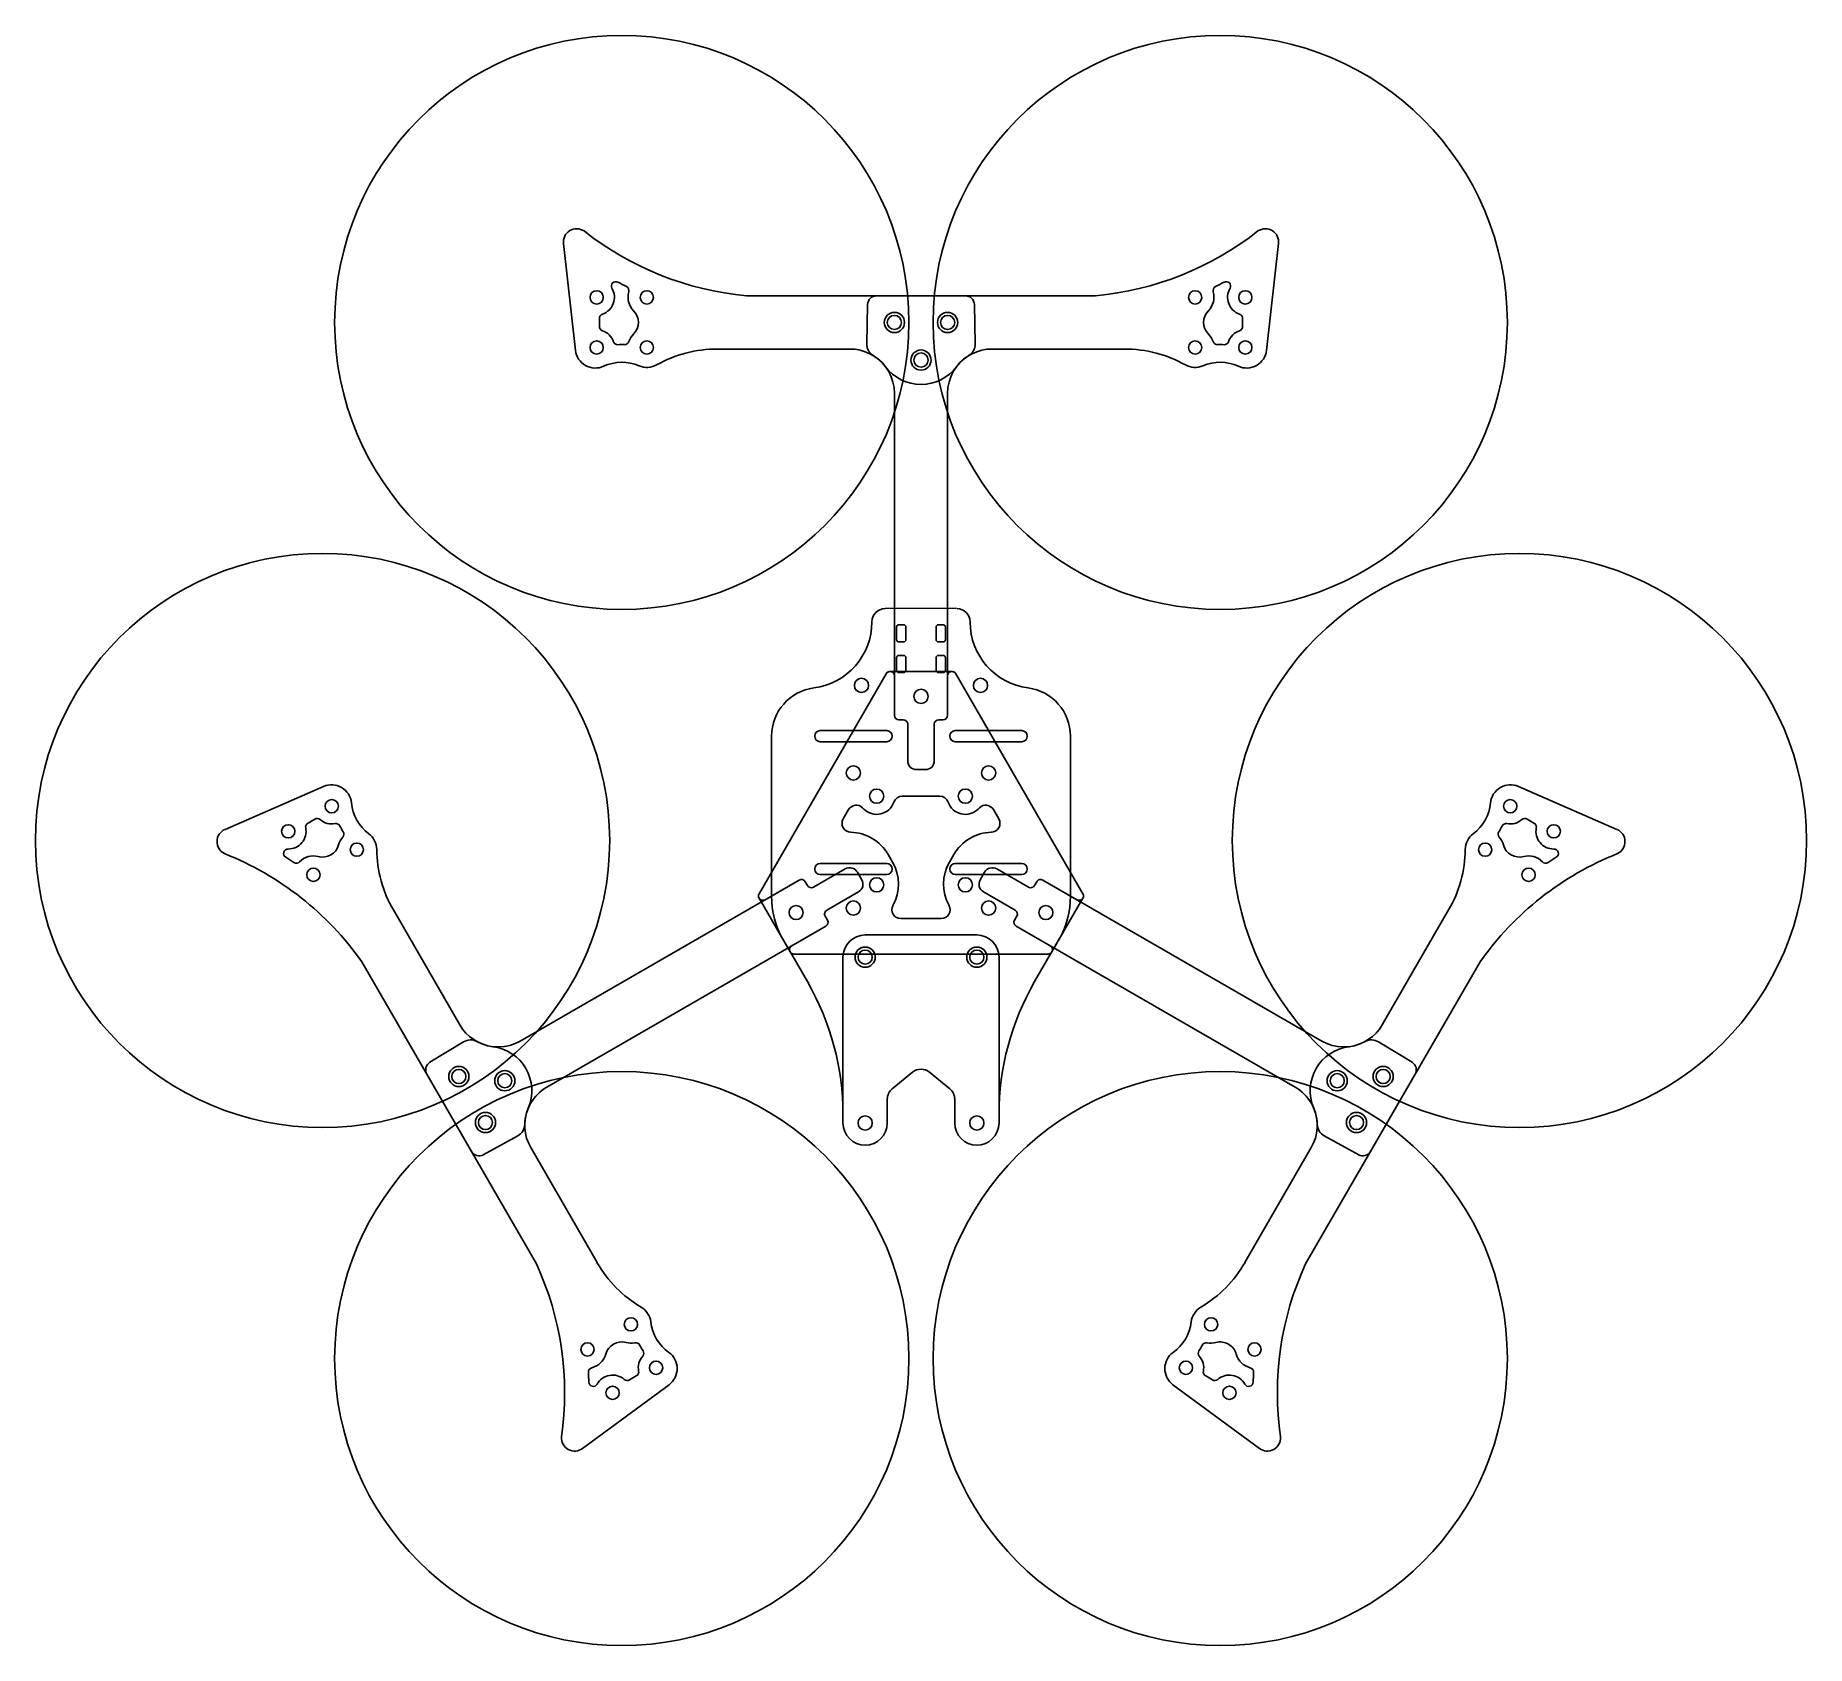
# Model space of a CAD drawing. Header units: millimetres. Extents: x -200 to 200, y -182 to 182.
import ezdxf

# ---------------------------------------------------------------- set-up
doc = ezdxf.new("R2010")
doc.units = ezdxf.units.MM
doc.header["$MEASUREMENT"] = 0
for name, color, linetype in [('Arm Support Plate', 220, 'Continuous'), ('GoPro Mount Base', 7, 'Continuous'), ('Inner Arms v2', 50, 'Continuous'), ('Lock Plate v2', 20, 'Continuous'), ('Outer Arms', 70, 'Continuous'), ('Props', 40, 'Continuous'), ('Top Plate v2', 40, 'Continuous')]:
    doc.layers.add(name, color=color, linetype=linetype)

msp = doc.modelspace()

# ---------------------------------------------------------------- linework, layer by layer
at = {"layer": 'Arm Support Plate'}
for p, q in [((-36.52, -12), (-7.87, 37.63)), ((-6, 37.13), (-6, 28.25)), ((6, 37.13), (6, 28.25)), ((7.87, 37.63), (36.52, -12)), ((-5, 27.25), (-4, 27.25)), ((-3, 18), (-3, 26.25)), ((3, 18), (3, 26.25)), ((4, 27.25), (5, 27.25)), ((-1, 16), (1, 16)), ((-4.24, 10), (4.24, 10)), ((-17.55, 4.86), (-16.33, 6.97)), ((-13.18, 7.39), (-12.9, 7.1)), ((13.18, 7.39), (12.9, 7.1)), ((16.33, 6.97), (17.55, 4.86)), ((-6.43, -4.87), (-7.43, -3.14)), ((7.43, -3.14), (6.43, -4.87)), ((-17.09, -6.4), (-24.24, -10.53)), ((-13.36, -8.87), (-14.36, -7.14)), ((14.36, -7.14), (13.36, -8.87)), ((17.09, -6.4), (24.24, -10.53)), ((-35.16, -13.37), (-27.47, -8.93)), ((-25.6, -10.16), (-26.1, -9.3)), ((-14.09, -11.6), (-21.24, -15.73)), ((14.09, -11.6), (21.24, -15.73)), ((26.1, -9.3), (25.6, -10.16)), ((35.16, -13.37), (27.47, -8.93)), ((-29.16, -23.76), (-21.47, -19.32)), ((-21.1, -17.96), (-21.6, -17.09)), ((-4.56, -17.63), (4.56, -17.63)), ((21.6, -17.09), (21.1, -17.96)), ((29.16, -23.76), (21.47, -19.32)), ((-28.66, -25.63), (28.66, -25.63))]:
    msp.add_line(p, q, dxfattribs=at)
for centre in [(-15.25, 15.25), (15.25, 15.25), (-10, 10), (10, 10), (-10, -10), (10, -10), (-15.25, -15.25), (15.25, -15.25)]:
    msp.add_circle(centre, 1.6, dxfattribs=at)
for centre, radius, start, end in [((-7, 37.13), 1, 0, 150), ((7, 37.13), 1, 30, 180), ((-5, 28.25), 1, 180, 270), ((5, 28.25), 1, 270, 0), ((-4, 26.25), 1, 0, 90), ((4, 26.25), 1, 90, 180), ((-1, 18), 2, 180, 270), ((1, 18), 2, 270, 0), ((-10, 10), 4.1, 225, 340.8605), ((-4.24, 8), 2, 90, 160.8605), ((4.24, 8), 2, 19.1395, 90), ((10, 10), 4.1, 199.1395, 315), ((-15.82, 3.86), 2, 150, 268.6811), ((-14.6, 5.97), 2, 45, 150), ((14.6, 5.97), 2, 30, 135), ((15.82, 3.86), 2, 271.3189, 30), ((-16.09, -8.14), 10, 30, 88.6811), ((16.09, -8.14), 10, 91.3189, 150), ((-16.09, -8.14), 2, 30, 120), ((-15.09, -9.87), 10, 331.3189, 30), ((15.09, -9.87), 10, 150, 208.6811), ((16.09, -8.14), 2, 60, 150), ((-26.97, -9.8), 1, 30, 120), ((-24.74, -9.66), 1, 210, 300), ((-15.09, -9.87), 2, 300, 30), ((15.09, -9.87), 2, 150, 240), ((24.74, -9.66), 1, 240, 330), ((26.97, -9.8), 1, 60, 150), ((-35.66, -12.5), 1, 150, 300), ((-20.74, -16.59), 1, 120, 210), ((-4.56, -15.63), 2, 151.3189, 270), ((4.56, -15.63), 2, 270, 28.6811), ((20.74, -16.59), 1, 330, 60), ((35.66, -12.5), 1, 240, 30), ((-21.97, -18.46), 1, 300, 30), ((21.97, -18.46), 1, 150, 240), ((-28.66, -24.63), 1, 120, 270), ((28.66, -24.63), 1, 270, 60)]:
    msp.add_arc(centre, radius, start, end, dxfattribs=at)
at = {"layer": 'GoPro Mount Base'}
for p, q in [((-12.6, -21.32), (12.6, -21.32)), ((-17.6, -26.32), (-17.6, -63.75)), ((17.6, -26.32), (17.6, -63.75)), ((-1.89, -52.28), (-6.49, -56.02)), ((1.89, -52.28), (6.49, -56.02)), ((-7.6, -63.75), (-7.6, -58.35)), ((7.6, -63.75), (7.6, -58.35))]:
    msp.add_line(p, q, dxfattribs=at)
for centre in [(-12.6, -26.32), (12.6, -26.32), (-12.6, -63.75), (12.6, -63.75)]:
    msp.add_circle(centre, 1.6, dxfattribs=at)
for centre, radius, start, end in [((-12.6, -26.32), 5, 90, 180), ((12.6, -26.32), 5, 0, 90), ((0, -54.61), 3, 50.8962, 129.1038), ((-4.6, -58.35), 3, 129.1038, 180), ((4.6, -58.35), 3, 0, 50.8962), ((-12.6, -63.75), 5, 180, 0), ((12.6, -63.75), 5, 180, 360)]:
    msp.add_arc(centre, radius, start, end, dxfattribs=at)
at = {"layer": 'Inner Arms v2'}
for p, q in [((-12.04, 120.96), (-12.24, 112.09)), ((-10.04, 122.91), (10.04, 122.91)), ((12.04, 120.96), (12.24, 112.09)), ((-6, 100.91), (-6, 28.25)), ((6, 100.91), (6, 28.25)), ((-5, 27.25), (-4, 27.25)), ((-3, 18), (-3, 26.25)), ((3, 18), (3, 26.25)), ((4, 27.25), (5, 27.25)), ((-1, 16), (1, 16)), ((-17.09, -6.4), (-24.24, -10.53)), ((-13.36, -8.87), (-14.36, -7.14)), ((14.36, -7.14), (13.36, -8.87)), ((17.09, -6.4), (24.24, -10.53)), ((-90.39, -45.26), (-27.47, -8.93)), ((-25.6, -10.16), (-26.1, -9.3)), ((-14.09, -11.6), (-21.24, -15.73)), ((14.09, -11.6), (21.24, -15.73)), ((26.1, -9.3), (25.6, -10.16)), ((90.39, -45.26), (27.47, -8.93)), ((-84.39, -55.65), (-21.47, -19.32)), ((-21.1, -17.96), (-21.6, -17.09)), ((21.6, -17.09), (21.1, -17.96)), ((84.39, -55.65), (21.47, -19.32)), ((-110.78, -50.05), (-103.19, -45.44)), ((110.78, -50.05), (103.19, -45.44)), ((-101.42, -70.16), (-111.47, -52.76)), ((111.47, -52.76), (101.42, -70.16)), ((-98.73, -70.91), (-90.95, -66.65)), ((98.73, -70.91), (90.95, -66.65))]:
    msp.add_line(p, q, dxfattribs=at)
for centre in [(-6, 116.91), (6, 116.91), (0, 108.42), (0, 32.53), (-28.17, -16.26), (28.17, -16.26), (-104.25, -53.26), (104.25, -53.26), (-93.89, -54.21), (93.89, -54.21), (-98.25, -63.65), (98.25, -63.65)]:
    msp.add_circle(centre, 1.6, dxfattribs=at)
for centre, radius, start, end in [((-10.04, 120.91), 2, 90, 178.7111), ((10.04, 120.91), 2, 1.2889, 90), ((-9.24, 112.02), 3, 178.7111, 238.6901), ((9.24, 112.02), 3, 301.3099, 1.2889), ((-16, 100.91), 10, 360, 58.6901), ((16, 100.91), 10, 121.3099, 180), ((-5, 28.25), 1, 180, 270), ((5, 28.25), 1, 270, 0), ((-4, 26.25), 1, 0, 90), ((4, 26.25), 1, 90, 180), ((-1, 18), 2, 180, 270), ((1, 18), 2, 270, 0), ((-16.09, -8.14), 2, 30, 120), ((16.09, -8.14), 2, 60, 150), ((-26.97, -9.8), 1, 30, 120), ((-24.74, -9.66), 1, 210, 300), ((-15.09, -9.87), 2, 300, 30), ((15.09, -9.87), 2, 150, 240), ((24.74, -9.66), 1, 240, 330), ((26.97, -9.8), 1, 60, 150), ((-20.74, -16.59), 1, 120, 210), ((20.74, -16.59), 1, 330, 60), ((-21.97, -18.46), 1, 300, 30), ((21.97, -18.46), 1, 150, 240), ((-101.63, -48), 3, 61.3099, 121.2889), ((-95.39, -36.6), 10, 241.3099, 300), ((95.39, -36.6), 10, 240, 298.6901), ((101.63, -48), 3, 58.7111, 118.6901), ((-109.74, -51.76), 2, 121.2889, 210), ((109.74, -51.76), 2, 330, 58.7111), ((-79.39, -64.31), 10, 120, 178.6901), ((79.39, -64.31), 10, 1.3099, 60), ((-92.39, -64.02), 3, 298.7111, 358.6901), ((92.39, -64.02), 3, 181.3099, 241.2889), ((-99.69, -69.16), 2, 210, 298.7111), ((99.69, -69.16), 2, 241.2889, 330)]:
    msp.add_arc(centre, radius, start, end, dxfattribs=at)
at = {"layer": 'Lock Plate v2'}
for p, q in [((-36.52, -12), (-7.87, 37.63)), ((-7, 38.13), (7, 38.13)), ((7.87, 37.63), (36.52, -12)), ((-4.24, 10), (4.24, 10)), ((-17.55, 4.86), (-16.33, 6.97)), ((-13.18, 7.39), (-12.9, 7.1)), ((13.18, 7.39), (12.9, 7.1)), ((16.33, 6.97), (17.55, 4.86)), ((-6.43, -4.87), (-7.43, -3.14)), ((7.43, -3.14), (6.43, -4.87)), ((-29.52, -25.13), (-36.52, -13)), ((36.52, -13), (29.52, -25.13)), ((-4.56, -17.63), (4.56, -17.63)), ((-28.66, -25.63), (28.66, -25.63))]:
    msp.add_line(p, q, dxfattribs=at)
for centre in [(0, 32.53), (-15.25, 15.25), (15.25, 15.25), (-10, 10), (10, 10), (-10, -10), (10, -10), (-28.17, -16.26), (-15.25, -15.25), (15.25, -15.25), (28.17, -16.26)]:
    msp.add_circle(centre, 1.6, dxfattribs=at)
for centre, radius, start, end in [((-7, 37.13), 1, 90, 150), ((7, 37.13), 1, 30, 90), ((-10, 10), 4.1, 225, 340.8605), ((-4.24, 8), 2, 90, 160.8605), ((4.24, 8), 2, 19.1395, 90), ((10, 10), 4.1, 199.1395, 315), ((-15.82, 3.86), 2, 150, 268.6811), ((-14.6, 5.97), 2, 45, 150), ((14.6, 5.97), 2, 30, 135), ((15.82, 3.86), 2, 271.3189, 30), ((-16.09, -8.14), 10, 30, 88.6811), ((16.09, -8.14), 10, 91.3189, 150), ((-15.09, -9.87), 10, 331.3189, 30), ((15.09, -9.87), 10, 150, 208.6811), ((-35.66, -12.5), 1, 150, 210), ((-4.56, -15.63), 2, 151.3189, 270), ((4.56, -15.63), 2, 270, 28.6811), ((35.66, -12.5), 1, 330, 30), ((-28.66, -24.63), 1, 210, 270), ((28.66, -24.63), 1, 270, 330)]:
    msp.add_arc(centre, radius, start, end, dxfattribs=at)
at = {"layer": 'Outer Arms'}
for p, q in [((-80.66, 134.72), (-77.94, 110.61)), ((80.66, 134.72), (77.94, 110.61)), ((39.36, 122.91), (-39.36, 122.91)), ((-16, 110.91), (-45.94, 110.91)), ((45.94, 110.91), (16, 110.91)), ((-157, 2.5), (-134.77, 12.19)), ((157, 2.5), (134.77, 12.19)), ((-119.02, -15.67), (-104.05, -41.6)), ((104.05, -41.6), (119.02, -15.67)), ((-126.13, -27.37), (-86.76, -95.55)), ((86.76, -95.55), (126.13, -27.37)), ((-88.05, -69.31), (-73.08, -95.24)), ((73.08, -95.24), (88.05, -69.31)), ((-76.34, -137.22), (-56.82, -122.81)), ((76.34, -137.22), (56.82, -122.81))]:
    msp.add_line(p, q, dxfattribs=at)
for centre, radius in [((-73.16, 122.57), 1.5), ((-61.84, 122.57), 1.5), ((61.84, 122.57), 1.5), ((73.16, 122.57), 1.5), ((-6, 116.91), 2.28), ((-6, 116.91), 1.6), ((6, 116.91), 2.28), ((6, 116.91), 1.6), ((-73.16, 111.26), 1.5), ((-61.84, 111.26), 1.5), ((61.84, 111.26), 1.5), ((73.16, 111.26), 1.5), ((0, 108.42), 2.28), ((0, 108.42), 1.6), ((-132.93, 7.73), 1.5), ((132.93, 7.73), 1.5), ((-142.73, 2.07), 1.5), ((142.73, 2.07), 1.5), ((-127.27, -2.07), 1.5), ((127.27, -2.07), 1.5), ((-137.07, -7.73), 1.5), ((137.07, -7.73), 1.5), ((-104.25, -53.26), 2.28), ((-104.25, -53.26), 1.6), ((-93.89, -54.21), 2.28), ((93.89, -54.21), 2.28), ((104.25, -53.26), 2.28), ((104.25, -53.26), 1.6), ((-93.89, -54.21), 1.6), ((93.89, -54.21), 1.6), ((-98.25, -63.65), 2.28), ((-98.25, -63.65), 1.6), ((98.25, -63.65), 2.28), ((98.25, -63.65), 1.6), ((-65.43, -109.19), 1.5), ((65.43, -109.19), 1.5), ((-75.23, -114.84), 1.5), ((75.23, -114.84), 1.5), ((-59.77, -118.98), 1.5), ((59.77, -118.98), 1.5), ((-69.57, -124.64), 1.5), ((69.57, -124.64), 1.5)]:
    msp.add_circle(centre, radius, dxfattribs=at)
for centre, radius, start, end in [((-77.68, 135.06), 3, 55.968, 186.4395), ((-33.04, 191.95), 69.32, 231.7001, 264.7644), ((33.04, 191.95), 69.32, 275.2356, 308.2999), ((77.68, 135.06), 3, 353.5605, 124.032), ((-73.16, 122.57), 4, 288.9089, 30.6128), ((-68.85, 125.12), 1, 61.8126, 210.6128), ((-33.04, 191.95), 74.82, 241.8126, 243.5015), ((-66.87, 124.09), 1, 343.1752, 63.5015), ((66.87, 124.09), 1, 116.4985, 196.8248), ((33.04, 191.95), 74.82, 296.4985, 298.1874), ((68.85, 125.12), 1, 329.3872, 118.1874), ((73.16, 122.57), 4, 149.3872, 251.0911), ((-61.84, 122.57), 4.25, 163.1752, 225), ((61.84, 122.57), 4.25, 315, 16.8248), ((-71.54, 117.84), 1, 108.9089, 183.5419), ((-71.54, 115.99), 1, 176.4581, 251.0911), ((-86.51, 116.91), 14, 356.4581, 3.5419), ((-67.5, 116.91), 3.75, 315, 45), ((67.5, 116.91), 3.75, 135, 225), ((71.54, 117.84), 1, 356.4581, 71.0911), ((71.54, 115.99), 1, 288.9089, 3.5419), ((86.51, 116.91), 14, 176.4581, 183.5419), ((-73.16, 111.26), 4, 18.9089, 71.0911), ((-68.43, 112.88), 1, 198.9089, 273.5419), ((-67.5, 97.91), 14, 87.4489, 93.5419), ((-66.83, 112.89), 1, 267.4489, 341.8649), ((-61.84, 111.26), 4.25, 135, 161.8649), ((61.84, 111.26), 4.25, 18.1351, 45), ((66.83, 112.89), 1, 198.1351, 272.5511), ((67.5, 97.91), 14, 86.4581, 92.5511), ((68.43, 112.88), 1, 266.4581, 341.0911), ((73.16, 111.26), 4, 108.9089, 161.0911), ((-73.47, 111.12), 4.5, 186.4395, 294.3171), ((-67.5, 97.91), 10, 67.0375, 114.3171), ((-45.94, 82.91), 28, 90, 119.2968), ((-16, 100.91), 10, 36.8699, 90), ((16, 100.91), 10, 90, 143.1301), ((45.94, 82.91), 28, 60.7032, 90), ((67.5, 97.91), 10, 65.6829, 112.9625), ((73.47, 111.12), 4.5, 245.6829, 353.5605), ((-61.84, 111.26), 4.5, 247.0375, 299.2968), ((0, 112.91), 10, 216.8699, 323.1301), ((61.84, 111.26), 4.5, 240.7032, 292.9625), ((-132.97, 8.07), 4.5, 5.6829, 113.5605), ((132.97, 8.07), 4.5, 66.4395, 174.3171), ((-118.54, 9.5), 10, 185.6829, 232.9625), ((118.54, 9.5), 10, 307.0375, 354.3171), ((-144.5, 16.46), 14, 296.4581, 303.5419), ((-136.22, 3.96), 1, 48.9089, 123.5419), ((-132.93, 7.73), 4, 228.9089, 281.0911), ((132.93, 7.73), 4, 258.9089, 311.0911), ((136.22, 3.96), 1, 56.4581, 131.0911), ((144.5, 16.46), 14, 236.4581, 243.5419), ((-155.81, -0.25), 3, 113.5605, 244.032), ((-142.73, 2.07), 4, 269.3872, 11.0911), ((-137.82, 3.03), 1, 116.4581, 191.0911), ((-131.97, 2.82), 1, 26.4581, 101.0911), ((-127.27, -2.07), 4.25, 138.1351, 165), ((-118.54, 9.5), 14, 206.4581, 212.5511), ((-131.18, 1.43), 1, 318.1351, 32.5511), ((-127.27, -2.07), 4.5, 0.7032, 52.9625), ((127.27, -2.07), 4.5, 127.0375, 179.2968), ((131.18, 1.43), 1, 147.4489, 221.8649), ((118.54, 9.5), 14, 327.4489, 333.5419), ((127.27, -2.07), 4.25, 15, 41.8649), ((131.97, 2.82), 1, 78.9089, 153.5419), ((137.82, 3.03), 1, 348.9089, 63.5419), ((142.73, 2.07), 4, 168.9089, 270.6128), ((155.81, -0.25), 3, 295.968, 66.4395), ((-182.75, -67.36), 69.32, 35.2356, 68.2999), ((-142.78, -2.93), 1, 89.3872, 238.1874), ((-182.75, -67.36), 74.82, 56.4985, 58.1874), ((-137.07, -7.73), 4.25, 75, 136.8248), ((-135, 0), 3.75, 255, 345), ((-94.78, -1.67), 28, 180.7032, 210), ((94.78, -1.67), 28, 330, 359.2968), ((182.75, -67.36), 69.32, 111.7001, 144.7644), ((135, 0), 3.75, 195, 285), ((137.07, -7.73), 4.25, 43.1752, 105), ((182.75, -67.36), 74.82, 121.8126, 123.5015), ((142.78, -2.93), 1, 301.8126, 90.6128), ((-140.9, -4.14), 1, 236.4985, 316.8248), ((140.9, -4.14), 1, 223.1752, 303.5015), ((-95.39, -36.6), 10, 210, 263.1301), ((95.39, -36.6), 10, 276.8699, 330), ((-97.79, -56.46), 10, 336.8699, 83.1301), ((97.79, -56.46), 10, 96.8699, 203.1301), ((-79.39, -64.31), 10, 156.8699, 210), ((79.39, -64.31), 10, 330, 23.1301), ((-149.71, -124.59), 69.32, 351.7001, 24.7644), ((-48.84, -81.24), 28, 210, 239.2968), ((48.84, -81.24), 28, 300.7032, 330), ((149.71, -124.59), 69.32, 155.2356, 188.2999), ((-65.43, -109.19), 4.5, 7.0375, 59.2968), ((65.43, -109.19), 4.5, 120.7032, 172.9625), ((-51.04, -107.41), 10, 187.0375, 234.3171), ((51.04, -107.41), 10, 305.6829, 352.9625), ((-67.5, -116.91), 3.75, 75, 165), ((-65.43, -109.19), 4.25, 255, 281.8649), ((-64.35, -114.32), 1, 27.4489, 101.8649), ((-51.04, -107.41), 14, 207.4489, 213.5419), ((-63.54, -115.7), 1, 318.9089, 33.5419), ((-59.5, -119.19), 4.5, 306.4395, 54.3171), ((59.5, -119.19), 4.5, 125.6829, 233.5605), ((63.54, -115.7), 1, 146.4581, 221.0911), ((51.04, -107.41), 14, 326.4581, 332.5511), ((64.35, -114.32), 1, 78.1351, 152.5511), ((65.43, -109.19), 4.25, 258.1351, 285), ((67.5, -116.91), 3.75, 15, 105), ((-74.03, -119.95), 1, 103.1752, 183.5015), ((-75.23, -114.84), 4.25, 283.1752, 345), ((-64.68, -119.95), 1, 296.4581, 11.0911), ((-59.77, -118.98), 4, 138.9089, 191.0911), ((59.77, -118.98), 4, 348.9089, 41.0911), ((64.68, -119.95), 1, 168.9089, 243.5419), ((75.23, -114.84), 4.25, 195, 256.8248), ((74.03, -119.95), 1, 356.4985, 76.8248), ((-149.71, -124.59), 74.82, 1.8126, 3.5015), ((-73.93, -122.19), 1, 181.8126, 330.6128), ((-69.57, -124.64), 4, 48.9089, 150.6128), ((-66.28, -120.87), 1, 228.9089, 303.5419), ((-58, -133.37), 14, 116.4581, 123.5419), ((58, -133.37), 14, 56.4581, 63.5419), ((66.28, -120.87), 1, 236.4581, 311.0911), ((69.57, -124.64), 4, 29.3872, 131.0911), ((73.93, -122.19), 1, 209.3872, 358.1874), ((149.71, -124.59), 74.82, 176.4985, 178.1874), ((-78.12, -134.8), 3, 175.968, 306.4395), ((78.12, -134.8), 3, 233.5605, 4.032)]:
    msp.add_arc(centre, radius, start, end, dxfattribs=at)
at = {"layer": 'Props'}
for centre in [(-67.5, 116.91), (67.5, 116.91), (-135, 0), (135, 0), (-67.5, -116.91), (67.5, -116.91)]:
    msp.add_circle(centre, 64.77, dxfattribs=at)
at = {"layer": 'Top Plate v2'}
for p, q in [((-8.1, 52.33), (7.9, 52.41)), ((-7.73, 24.8), (-22.73, 24.8)), ((7.73, 24.8), (22.73, 24.8)), ((-33.72, -12.5), (-33.72, 23.55)), ((-7.73, 22.3), (-22.73, 22.3)), ((7.73, 22.3), (22.73, 22.3)), ((33.72, -12.5), (33.72, 23.55)), ((-22.73, -5.2), (-7.73, -5.2)), ((-22.73, -7.7), (-7.73, -7.7)), ((22.73, -5.2), (7.73, -5.2)), ((22.73, -7.7), (7.73, -7.7)), ((-25.64, -31.85), (-31.04, -22.5)), ((31.04, -22.5), (25.64, -31.85)), ((-1.89, -52.28), (-6.49, -56.02)), ((1.89, -52.28), (6.49, -56.02)), ((-7.6, -63.75), (-7.6, -58.35)), ((7.6, -63.75), (7.6, -58.35)), ((-17.6, -61.85), (-17.6, -63.75)), ((17.6, -61.85), (17.6, -63.75))]:
    msp.add_line(p, q, dxfattribs=at)
for points in [[(-3.92, 44.81, 0.414214), (-3.42, 45.31), (-3.42, 48.2, 0.414214), (-3.92, 48.7), (-5, 48.7, 0.414214), (-5.5, 48.2), (-5.5, 45.31, 0.414214), (-5, 44.81)], [(5.5, 45.31), (5.5, 48.2, 0.414214), (5, 48.7), (3.92, 48.7, 0.414214), (3.42, 48.2), (3.42, 45.31, 0.414214), (3.92, 44.81), (5, 44.81, 0.414214)], [(-3.42, 41.28), (-3.42, 38.39, -0.414214), (-3.92, 37.89), (-5, 37.89, -0.414214), (-5.5, 38.39), (-5.5, 41.28, -0.414214), (-5, 41.78), (-3.92, 41.78, -0.414214)], [(5.5, 41.28), (5.5, 38.39, -0.414214), (5, 37.89), (3.92, 37.89, -0.414214), (3.42, 38.39), (3.42, 41.28, -0.414214), (3.92, 41.78), (5, 41.78, -0.414214)]]:
    msp.add_lwpolyline(points, format="xyb", close=True, dxfattribs=at)
for centre, radius in [((-13.42, 35.01), 1.6), ((13.42, 35.01), 1.6), ((-28.17, -16.26), 1.6), ((28.17, -16.26), 1.6), ((-12.6, -26.32), 2.28), ((12.6, -26.32), 2.28), ((-12.6, -63.75), 1.6), ((12.6, -63.75), 1.6)]:
    msp.add_circle(centre, radius, dxfattribs=at)
for centre, radius, start, end in [((-8.08, 49.33), 3, 90.2754, 180.0338), ((8.08, 49.33), 3, 359.9662, 89.7246), ((-26.08, 49.32), 15, 277.4004, 0.0338), ((26.08, 49.32), 15, 179.9662, 262.5996), ((-5, 45.31), 0.5, 180, 270), ((-22.73, 23.55), 10.98, 97.4004, 180), ((22.73, 23.55), 10.98, 0, 82.5996), ((-22.73, 23.55), 1.25, 90, 270), ((-7.73, 23.55), 1.25, 270, 90), ((7.73, 23.55), 1.25, 90, 270), ((22.73, 23.55), 1.25, 270, 90), ((-22.73, -6.45), 1.25, 90, 270), ((-7.73, -6.45), 1.25, 270, 90), ((7.73, -6.45), 1.25, 90, 270), ((22.73, -6.45), 1.25, 270, 90), ((-13.72, -12.5), 20, 180, 210), ((13.72, -12.5), 20, 330, 0), ((-77.6, -61.85), 60, 0, 30), ((77.6, -61.85), 60, 150, 180), ((0, -54.61), 3, 50.8962, 129.1038), ((-4.6, -58.35), 3, 129.1038, 180), ((4.6, -58.35), 3, 0, 50.8962), ((-12.6, -63.75), 5, 180, 0), ((12.6, -63.75), 5, 180, 360)]:
    msp.add_arc(centre, radius, start, end, dxfattribs=at)

doc.saveas('drawing.dxf')
